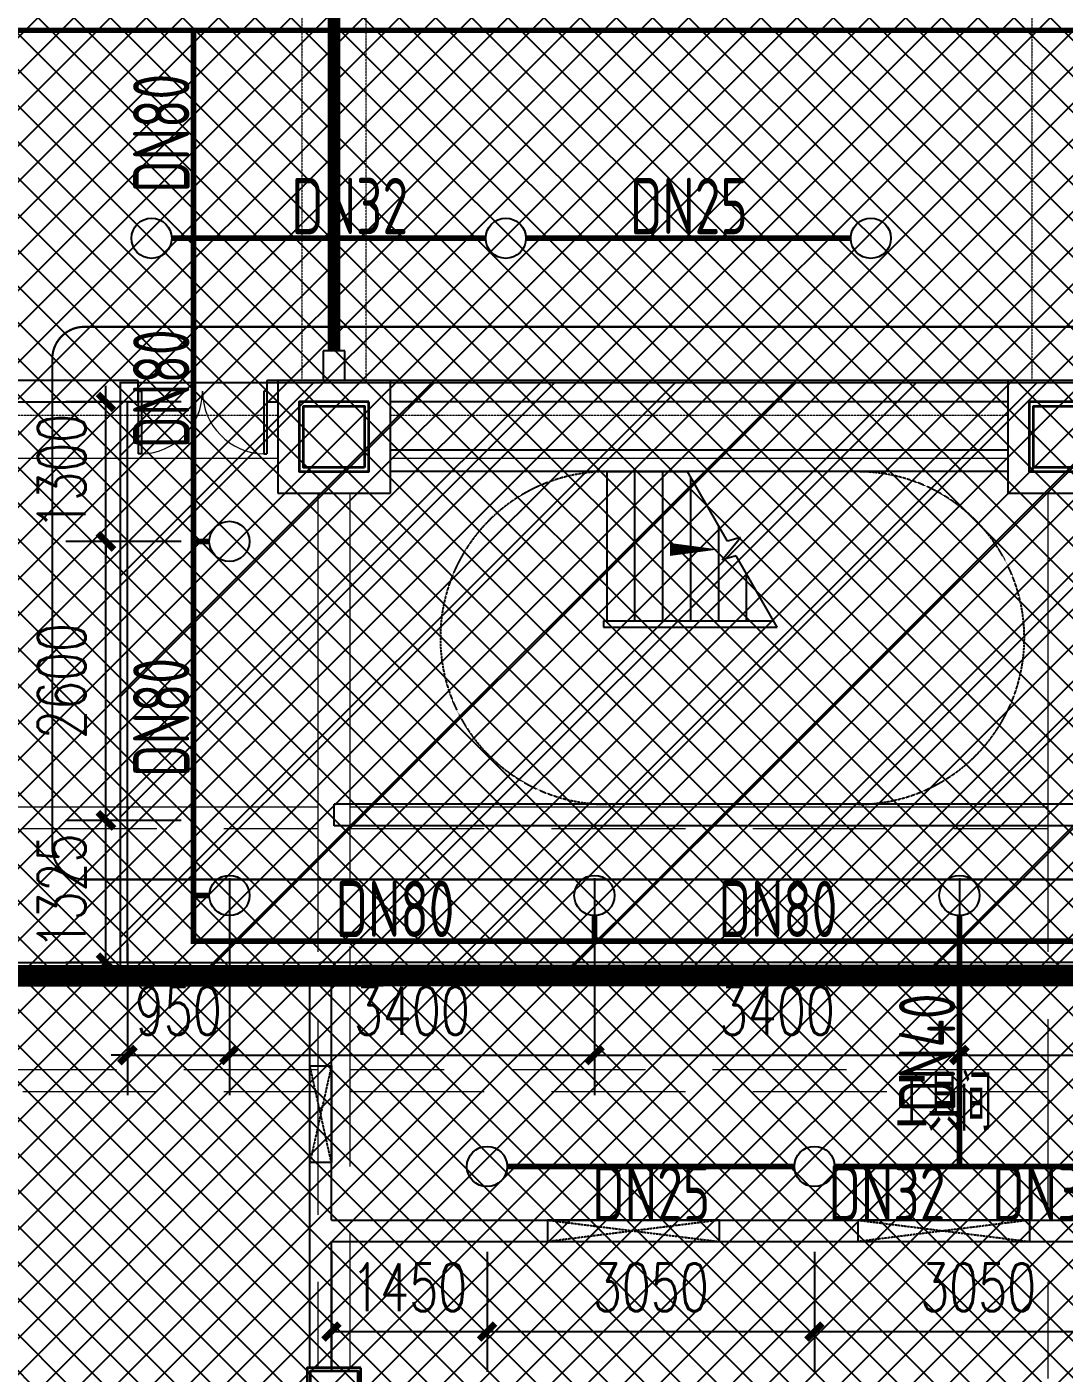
# Model space of a CAD drawing. Extents: x 6824721 to 16538177, y 2478193 to 6665639.
# Drawn here: x 8757203 to 8766864, y 2927976 to 2940521 of the extents above; entities that cross this region are included whole.
import ezdxf

# ---------------------------------------------------------------- set-up
doc = ezdxf.new("R2010")
doc.units = 0
doc.header["$LTSCALE"] = 10
for name, pattern in [('__DASH', [0.35, 0.25, -0.1]), ('CONTINOUS', [0]), ('DASH', [0.35, 0.25, -0.1]), ('短虚线', [187.5, 125, -62.5])]:
    doc.linetypes.add(name, pattern=pattern)
for name, color, linetype in [('0-wo', 8, 'Continuous'), ('S-梁-实线', 4, 'CONTINOUS'), ('S-梁-虚线', 4, 'DASH'), ('W-EQUIP_喷头', 7, 'Continuous'), ('W-PIPE-喷淋中', 6, 'Continuous'), ('W-TEXT_喷淋', 7, 'Continuous'), ('W-TWT_DIM', 3, 'Continuous'), ('WALL', 9, 'Continuous'), ('画水辅助', 6, 'Continuous')]:
    doc.layers.add(name, color=color, linetype=linetype)
doc.layers.add('钢梁', color=141, linetype='Continuous', lineweight=18)
doc.styles.add('8B2_02', font='tssdeng.shx', dxfattribs={"width": 0.7, "bigfont": 'TSSDCHN.shx'})
doc.styles.add('_TCH_DIM_T3', font='SIMPLEX', dxfattribs={"width": 0.705882, "bigfont": 'GBCBIG'})
doc.dimstyles.new('_TWT_ARCH&&150', dxfattribs={"dimtxt": 446.25, "dimasz": 150, "dimexe": 375, "dimexo": 450, "dimgap": 189.375, "dimtad": 1, "dimdec": 0, "dimzin": 0, "dimdsep": 46, "dimtxsty": '_TCH_DIM_T3', "dimblk": 'ARCHTICK', "dimcen": 0.09, "dimclrt": 7, "dimazin": 2, "dimtfac": 1, "dimtdec": 0, "dimtix": 1, "dimtmove": 2, "dimatfit": 3, "dimfxl": 0, "dimtolj": 1, "dimtzin": 0, "dimarcsym": 0})

# ---------------------------------------------------------------- blocks, each defined once
blk = doc.blocks.new('A$C405108C4')
at = {"color": 252, "linetype": 'DASH'}
for points in [[(51475, -13312), (51275, -14212)], [(51475, -14212), (51275, -13312)], [(53489, -14750), (55089, -14950)], [(55089, -14750), (53489, -14950)]]:
    blk.add_lwpolyline(points, dxfattribs=at)
at = {"color": 252, "linetype": 'DASH', "elevation": 2600}
for points in [[(56379, -14750), (57980, -14950)], [(57980, -14750), (56379, -14950)]]:
    blk.add_lwpolyline(points, dxfattribs=at)
at = {"layer": '画水辅助', "color": 4}
for points in [[(51275, -13312), (51475, -13312), (51475, -14212), (51275, -14212)], [(53489, -14950), (55089, -14950), (55089, -14750), (53489, -14750)]]:
    blk.add_lwpolyline(points, close=True, dxfattribs=at)
at = {"layer": '画水辅助', "color": 4, "elevation": 2600}
blk.add_lwpolyline([(56379, -14950), (57980, -14950), (57980, -14750), (56379, -14750)], close=True, dxfattribs=at)
blk = doc.blocks.new('$DorLib2D$00000213')
at = {"color": 0, "linetype": 'DASH', "const_width": 0.02}
blk.add_lwpolyline([(0.5, 0), (-0.5, 0)], dxfattribs=at)
blk = doc.blocks.new('$DorLib2D$00000002')
for p, q in [((-0.5, 0), (-0.5, 0.4875)), ((-0.475, 0.4875), (-0.5, 0.4875)), ((-0.475, 0), (-0.475, 0.4875)), ((0.475, 0), (0.475, 0.4875)), ((0.475, 0.4875), (0.5, 0.4875)), ((0.5, 0), (0.5, 0.4875)), ((-0.5, 0), (-0.475, 0)), ((0.5, 0), (0.475, 0))]:
    blk.add_line(p, q)
at = {"lineweight": 13}
for centre, start, end in [((-0.4875, 0), 0, 88.53072), ((0.4875, 0), 91.46928, 180)]:
    blk.add_arc(centre, 0.4875, start, end, dxfattribs=at)
blk = doc.blocks.new('jkytk')
h = blk.add_hatch()
h.set_pattern_fill('ANSI31', color=252, scale=500)
h.set_pattern_definition([(45, (8493122.4, 3120586.9), (-561.266, 561.266), [])])
h.paths.add_polyline_path([(8452689, 2945852), (8452689, 2940323), (8471039, 2940323), (8471039, 2941802), (8461939, 2941802), (8461939, 2945852)])
at = {"color": 1, "const_width": 20}
blk.add_lwpolyline([(8452689, 2945852), (8452689, 2940323), (8471039, 2940323), (8471039, 2941802), (8461939, 2941802), (8461939, 2945852), (8452689, 2945852)], dxfattribs=at)
at = {"layer": 'WALL', "color": 1, "const_width": 200}
for points in [[(8509914, 2927380), (8466214, 2927327), (8466214, 2940327), (8455039, 2940327), (8455039, 2940323), (8450939, 2940323), (8450939, 2940323), (8448239, 2940323), (8448239, 2940323), (8431489, 2940323), (8431489, 2936327), (8419189, 2936327), (8419189, 2936327), (8414589, 2936327), (8414589, 2936327), (8397664, 2936327), (8397664, 2958073), (8406689, 2958073), (8406689, 3040302)], [(8463239, 2891152), (8463239, 2900452), (8461422, 2900452), (8461422, 2902957), (8466214, 2902957), (8466214, 2940327), (8431489, 2940323)]]:
    blk.add_lwpolyline(points, dxfattribs=at)
blk = doc.blocks.new('LIANGMOBAN')
at = {"layer": 'S-梁-实线', "lineweight": 18}
for p, q in [((1884316, 222528), (1890066, 222528)), ((1891116, 222528), (1896866, 222528))]:
    blk.add_line(p, q, dxfattribs=at)
at = {"layer": 'S-梁-虚线', "color": 8, "lineweight": 18}
for p, q in [((1890291, 229878), (1890291, 223253)), ((1890891, 223253), (1890891, 229878)), ((1897091, 229878), (1897091, 223253)), ((1890066, 222928), (1884316, 222928)), ((1896866, 222928), (1891116, 222928))]:
    blk.add_line(p, q, dxfattribs=at)
at = {"layer": '钢梁', "color": 8, "lineweight": 18}
for p, q in [((1890441, 222203), (1890441, 219179)), ((1890741, 219179), (1890741, 222203)), ((1897241, 222203), (1897241, 219179)), ((1890441, 219278), (1883941, 219278)), ((1897241, 219278), (1890741, 219278))]:
    blk.add_line(p, q, dxfattribs=at)
at = {"layer": '钢梁', "color": 8, "linetype": '短虚线', "lineweight": 18}
for p, q in [((1890441, 219178), (1890441, 216728)), ((1890741, 216728), (1890741, 219178)), ((1897241, 219178), (1897241, 216728)), ((1883941, 219078), (1890441, 219078)), ((1890741, 219078), (1897241, 219078)), ((1890441, 216828), (1883941, 216828)), ((1897241, 216828), (1890741, 216828)), ((1890441, 216728), (1890441, 214053)), ((1890741, 214053), (1890741, 216728)), ((1897241, 216728), (1897241, 213953)), ((1883941, 216628), (1890441, 216628)), ((1890741, 216628), (1897241, 216628))]:
    blk.add_line(p, q, dxfattribs=at)
blk = doc.blocks.new('_ArchTick')
at = {"color": 0, "linetype": 'ByBlock', "const_width": 0.4}
blk.add_lwpolyline([(-0.5, -0.5), (0.5, 0.5)], dxfattribs=at)
blk = doc.blocks.new('*D732')
at = {"layer": 'Defpoints', "color": 0, "transparency": 16777216}
for p in [(8760039, 2929556), (8761489, 2929556), (8761489, 2928363)]:
    blk.add_point(p, dxfattribs=at)
at = {"layer": 'W-TWT_DIM', "color": 0, "lineweight": -2, "transparency": 16777216}
for p, q in [((8760039, 2929106), (8760039, 2927988)), ((8761489, 2929106), (8761489, 2927988)), ((8760039, 2928363), (8761489, 2928363))]:
    blk.add_line(p, q, dxfattribs=at)
at = {"layer": 'W-TWT_DIM', "color": 0, "lineweight": -2, "transparency": 16777216, "xscale": 150, "yscale": 150, "zscale": 150, "rotation": 180}
blk.add_blockref('_ArchTick', (8760039, 2928363), dxfattribs=at)
at = {"layer": 'W-TWT_DIM', "color": 0, "lineweight": -2, "transparency": 16777216, "xscale": 150, "yscale": 150, "zscale": 150}
blk.add_blockref('_ArchTick', (8761489, 2928363), dxfattribs=at)
at = {"layer": 'W-TWT_DIM', "color": 7, "transparency": 16777216, "insert": (8760764, 2928776), "char_height": 446.2, "attachment_point": 5, "style": '_TCH_DIM_T3'}
blk.add_mtext('\\A1;1450', dxfattribs=at)
blk = doc.blocks.new('*D733')
at = {"layer": 'Defpoints', "color": 0, "transparency": 16777216}
for p in [(8761489, 2929556), (8764539, 2929556), (8764539, 2928363)]:
    blk.add_point(p, dxfattribs=at)
at = {"layer": 'W-TWT_DIM', "color": 0, "lineweight": -2, "transparency": 16777216}
for p, q in [((8761489, 2929106), (8761489, 2927988)), ((8764539, 2929106), (8764539, 2927988)), ((8761489, 2928363), (8764539, 2928363))]:
    blk.add_line(p, q, dxfattribs=at)
at = {"layer": 'W-TWT_DIM', "color": 0, "lineweight": -2, "transparency": 16777216, "xscale": 150, "yscale": 150, "zscale": 150, "rotation": 180}
blk.add_blockref('_ArchTick', (8761489, 2928363), dxfattribs=at)
at = {"layer": 'W-TWT_DIM', "color": 0, "lineweight": -2, "transparency": 16777216, "xscale": 150, "yscale": 150, "zscale": 150}
blk.add_blockref('_ArchTick', (8764539, 2928363), dxfattribs=at)
at = {"layer": 'W-TWT_DIM', "color": 7, "transparency": 16777216, "insert": (8763014, 2928776), "char_height": 446.2, "attachment_point": 5, "style": '_TCH_DIM_T3'}
blk.add_mtext('\\A1;3050', dxfattribs=at)
blk = doc.blocks.new('*D734')
at = {"layer": 'Defpoints', "color": 0, "transparency": 16777216}
for p in [(8764539, 2929556), (8767589, 2929556), (8767589, 2928363)]:
    blk.add_point(p, dxfattribs=at)
at = {"layer": 'W-TWT_DIM', "color": 0, "lineweight": -2, "transparency": 16777216}
for p, q in [((8764539, 2929106), (8764539, 2927988)), ((8767589, 2929106), (8767589, 2927988)), ((8764539, 2928363), (8767589, 2928363))]:
    blk.add_line(p, q, dxfattribs=at)
at = {"layer": 'W-TWT_DIM', "color": 0, "lineweight": -2, "transparency": 16777216, "xscale": 150, "yscale": 150, "zscale": 150, "rotation": 180}
blk.add_blockref('_ArchTick', (8764539, 2928363), dxfattribs=at)
at = {"layer": 'W-TWT_DIM', "color": 0, "lineweight": -2, "transparency": 16777216, "xscale": 150, "yscale": 150, "zscale": 150}
blk.add_blockref('_ArchTick', (8767589, 2928363), dxfattribs=at)
at = {"layer": 'W-TWT_DIM', "color": 7, "transparency": 16777216, "insert": (8766064, 2928776), "char_height": 446.2, "attachment_point": 5, "style": '_TCH_DIM_T3'}
blk.add_mtext('\\A1;3050', dxfattribs=at)
blk = doc.blocks.new('*D889')
at = {"layer": 'Defpoints', "color": 0, "transparency": 16777216}
for p in [(8759089, 2933039), (8762489, 2933039), (8762489, 2930940)]:
    blk.add_point(p, dxfattribs=at)
at = {"layer": 'W-TWT_DIM', "color": 0, "lineweight": -2, "transparency": 16777216}
for p, q in [((8759089, 2932589), (8759089, 2930565)), ((8762489, 2932589), (8762489, 2930565)), ((8759089, 2930940), (8762489, 2930940))]:
    blk.add_line(p, q, dxfattribs=at)
at = {"layer": 'W-TWT_DIM', "color": 0, "lineweight": -2, "transparency": 16777216, "xscale": 150, "yscale": 150, "zscale": 150, "rotation": 180}
blk.add_blockref('_ArchTick', (8759089, 2930940), dxfattribs=at)
at = {"layer": 'W-TWT_DIM', "color": 0, "lineweight": -2, "transparency": 16777216, "xscale": 150, "yscale": 150, "zscale": 150}
blk.add_blockref('_ArchTick', (8762489, 2930940), dxfattribs=at)
at = {"layer": 'W-TWT_DIM', "color": 7, "transparency": 16777216, "insert": (8760789, 2931353), "char_height": 446.2, "attachment_point": 5, "style": '_TCH_DIM_T3'}
blk.add_mtext('\\A1;3400', dxfattribs=at)
blk = doc.blocks.new('*D890')
at = {"layer": 'Defpoints', "color": 0, "transparency": 16777216}
for p in [(8762489, 2933039), (8765889, 2933039), (8765889, 2930940)]:
    blk.add_point(p, dxfattribs=at)
at = {"layer": 'W-TWT_DIM', "color": 0, "lineweight": -2, "transparency": 16777216}
for p, q in [((8762489, 2932589), (8762489, 2930565)), ((8765889, 2932589), (8765889, 2930565)), ((8762489, 2930940), (8765889, 2930940))]:
    blk.add_line(p, q, dxfattribs=at)
at = {"layer": 'W-TWT_DIM', "color": 0, "lineweight": -2, "transparency": 16777216, "xscale": 150, "yscale": 150, "zscale": 150, "rotation": 180}
blk.add_blockref('_ArchTick', (8762489, 2930940), dxfattribs=at)
at = {"layer": 'W-TWT_DIM', "color": 0, "lineweight": -2, "transparency": 16777216, "xscale": 150, "yscale": 150, "zscale": 150}
blk.add_blockref('_ArchTick', (8765889, 2930940), dxfattribs=at)
at = {"layer": 'W-TWT_DIM', "color": 7, "transparency": 16777216, "insert": (8764189, 2931353), "char_height": 446.2, "attachment_point": 5, "style": '_TCH_DIM_T3'}
blk.add_mtext('\\A1;3400', dxfattribs=at)
blk = doc.blocks.new('*D891')
at = {"layer": 'Defpoints', "color": 0, "transparency": 16777216}
for p in [(8765889, 2933039), (8769289, 2933039), (8769289, 2930940)]:
    blk.add_point(p, dxfattribs=at)
at = {"layer": 'W-TWT_DIM', "color": 0, "lineweight": -2, "transparency": 16777216}
for p, q in [((8765889, 2932589), (8765889, 2930565)), ((8769289, 2932589), (8769289, 2930565)), ((8765889, 2930940), (8769289, 2930940))]:
    blk.add_line(p, q, dxfattribs=at)
at = {"layer": 'W-TWT_DIM', "color": 0, "lineweight": -2, "transparency": 16777216, "xscale": 150, "yscale": 150, "zscale": 150, "rotation": 180}
blk.add_blockref('_ArchTick', (8765889, 2930940), dxfattribs=at)
at = {"layer": 'W-TWT_DIM', "color": 0, "lineweight": -2, "transparency": 16777216, "xscale": 150, "yscale": 150, "zscale": 150}
blk.add_blockref('_ArchTick', (8769289, 2930940), dxfattribs=at)
at = {"layer": 'W-TWT_DIM', "color": 7, "transparency": 16777216, "insert": (8767589, 2931353), "char_height": 446.2, "attachment_point": 5, "style": '_TCH_DIM_T3'}
blk.add_mtext('\\A1;3400', dxfattribs=at)
blk = doc.blocks.new('*D996')
at = {"layer": 'Defpoints', "color": 0, "transparency": 16777216}
for p in [(8757939, 2933126), (8759089, 2933126), (8759089, 2931801)]:
    blk.add_point(p, dxfattribs=at)
at = {"layer": 'W-TWT_DIM', "color": 0, "lineweight": -2, "transparency": 16777216}
for p, q in [((8757939, 2933126), (8757939, 2933276)), ((8758639, 2933126), (8757564, 2933126)), ((8757939, 2931801), (8757939, 2933126)), ((8758639, 2931801), (8757564, 2931801)), ((8757939, 2931801), (8757939, 2931651))]:
    blk.add_line(p, q, dxfattribs=at)
at = {"layer": 'W-TWT_DIM', "color": 0, "lineweight": -2, "transparency": 16777216, "xscale": 150, "yscale": 150, "zscale": 150}
for p, rotation in [((8757939, 2933126), 270), ((8757939, 2931801), 90)]:
    blk.add_blockref('_ArchTick', p, dxfattribs=dict(at, rotation=rotation))
at = {"layer": 'W-TWT_DIM', "color": 7, "transparency": 16777216, "insert": (8757527, 2932464), "char_height": 446.2, "attachment_point": 5, "rotation": 90, "style": '_TCH_DIM_T3'}
blk.add_mtext('\\A1;1325', dxfattribs=at)
blk = doc.blocks.new('*D997')
at = {"layer": 'Defpoints', "color": 0, "transparency": 16777216}
for p in [(8757939, 2935726), (8759089, 2935726), (8759089, 2933126)]:
    blk.add_point(p, dxfattribs=at)
at = {"layer": 'W-TWT_DIM', "color": 0, "lineweight": -2, "transparency": 16777216}
for p, q in [((8758639, 2935726), (8757564, 2935726)), ((8757939, 2933126), (8757939, 2935726)), ((8758639, 2933126), (8757564, 2933126))]:
    blk.add_line(p, q, dxfattribs=at)
at = {"layer": 'W-TWT_DIM', "color": 0, "lineweight": -2, "transparency": 16777216, "xscale": 150, "yscale": 150, "zscale": 150}
for p, rotation in [((8757939, 2935726), 90), ((8757939, 2933126), 270)]:
    blk.add_blockref('_ArchTick', p, dxfattribs=dict(at, rotation=rotation))
at = {"layer": 'W-TWT_DIM', "color": 7, "transparency": 16777216, "insert": (8757527, 2934426), "char_height": 446.2, "attachment_point": 5, "rotation": 90, "style": '_TCH_DIM_T3'}
blk.add_mtext('\\A1;2600', dxfattribs=at)
blk = doc.blocks.new('*D998')
at = {"layer": 'Defpoints', "color": 0, "transparency": 16777216}
for p in [(8757939, 2937026), (8759089, 2937026), (8759089, 2935726)]:
    blk.add_point(p, dxfattribs=at)
at = {"layer": 'W-TWT_DIM', "color": 0, "lineweight": -2, "transparency": 16777216}
for p, q in [((8757939, 2937026), (8757939, 2937176)), ((8758639, 2937026), (8757564, 2937026)), ((8757939, 2935726), (8757939, 2937026)), ((8758639, 2935726), (8757564, 2935726)), ((8757939, 2935726), (8757939, 2935576))]:
    blk.add_line(p, q, dxfattribs=at)
at = {"layer": 'W-TWT_DIM', "color": 0, "lineweight": -2, "transparency": 16777216, "xscale": 150, "yscale": 150, "zscale": 150}
for p, rotation in [((8757939, 2937026), 270), ((8757939, 2935726), 90)]:
    blk.add_blockref('_ArchTick', p, dxfattribs=dict(at, rotation=rotation))
at = {"layer": 'W-TWT_DIM', "color": 7, "transparency": 16777216, "insert": (8757527, 2936376), "char_height": 446.2, "attachment_point": 5, "rotation": 90, "style": '_TCH_DIM_T3'}
blk.add_mtext('\\A1;1300', dxfattribs=at)
blk = doc.blocks.new('*D999')
at = {"layer": 'Defpoints', "color": 0, "transparency": 16777216}
for p in [(8758139, 2932426), (8759089, 2932426), (8759089, 2930940)]:
    blk.add_point(p, dxfattribs=at)
at = {"layer": 'W-TWT_DIM', "color": 0, "lineweight": -2, "transparency": 16777216}
for p, q in [((8758139, 2931976), (8758139, 2930565)), ((8759089, 2931976), (8759089, 2930565)), ((8758139, 2930940), (8757989, 2930940)), ((8758139, 2930940), (8759089, 2930940)), ((8759089, 2930940), (8759239, 2930940))]:
    blk.add_line(p, q, dxfattribs=at)
at = {"layer": 'W-TWT_DIM', "color": 0, "lineweight": -2, "transparency": 16777216, "xscale": 150, "yscale": 150, "zscale": 150}
blk.add_blockref('_ArchTick', (8758139, 2930940), dxfattribs=at)
at = {"layer": 'W-TWT_DIM', "color": 0, "lineweight": -2, "transparency": 16777216, "xscale": 150, "yscale": 150, "zscale": 150, "rotation": 180}
blk.add_blockref('_ArchTick', (8759089, 2930940), dxfattribs=at)
at = {"layer": 'W-TWT_DIM', "color": 7, "transparency": 16777216, "insert": (8758614, 2931353), "char_height": 446.2, "attachment_point": 5, "style": '_TCH_DIM_T3'}
blk.add_mtext('\\A1;950', dxfattribs=at)
blk = doc.blocks.new('$TwtSys$00000125')
blk.add_circle((0, 0, 0), 1)

msp = doc.modelspace()

# ---------------------------------------------------------------- hatches: boundary and pattern name
h = msp.add_hatch()
h.set_pattern_fill('ANSI37', color=8, scale=150)
h.set_pattern_definition([(45, (8303016.86, 2710265.2), (-168.3798, 168.3798), []), (135, (8303016.86, 2710265.2), (-168.3798, -168.3798), [])])
h.paths.add_polyline_path([(8824414.1, 2949451.5), (8824414.1, 2935151.5), (8842714.1, 2935151.5), (8842714.1, 2879526.5), (8827964.1, 2879526.5), (8827964.1, 2881476.5), (8830839.1, 2881476.5), (8830939.1, 2886876.5), (8804334.6, 2886876.5), (8804142.3, 2820149.7), (8833564.1, 2820152.3), (8833564.1, 2817714.5), (8841204.8, 2810768), (8839163.9, 2808501.4), (8843102.6, 2804955), (8820829.2, 2780217.9), (8820829.2, 2770055.4), (8785124.6, 2730401.5), (8708264.1, 2730401.5), (8708264.1, 2736351.5), (8695014.1, 2750701.5), (8695014.1, 2775001.5), (8703014.1, 2775002.8), (8703014.1, 2949451.5), (8712039.3, 2949451.5)])
at = {"layer": 'W-PIPE-喷淋中'}
for points in [[(8758755, 2932001.5), (8758755, 2931975.2), (8758728.7, 2931975.2)], [(8758755, 2932001.5), (8758728.7, 2932001.5), (8758728.7, 2931975.2)]]:
    msp.add_hatch(color=256, dxfattribs=at).paths.add_polyline_path(points)

# ---------------------------------------------------------------- linework, layer by layer
at = {"layer": '0-wo', "color": 8}
for p, q in [((8760164.1, 2937501.5), (8759964.1, 2937501.5)), ((8759964.1, 2937501.5), (8759964.1, 2937226.5)), ((8760164.1, 2937226.5), (8760164.1, 2937501.5)), ((8758039.1, 2937226.5), (8754989.1, 2937226.5)), ((8758239.1, 2937226.5), (8758039.1, 2937226.5)), ((8758239.1, 2937026.5), (8758239.1, 2937226.5)), ((8759539.1, 2937226.5), (8759439.1, 2937226.5)), ((8759439.1, 2937226.5), (8759439.1, 2937026.5)), ((8760589.1, 2937226.5), (8759539.1, 2937226.5)), ((8759539.1, 2937226.5), (8759539.1, 2936176.5)), ((8760589.1, 2937226.5), (8759539.1, 2937226.5)), ((8759539.1, 2937226.5), (8759539.1, 2936176.5)), ((8760589.1, 2936176.5), (8760589.1, 2937226.5)), ((8766339.1, 2937226.5), (8760589.1, 2937226.5)), ((8760589.1, 2936176.5), (8760589.1, 2937226.5)), ((8767389.1, 2937226.5), (8766339.1, 2937226.5)), ((8766339.1, 2937226.5), (8766339.1, 2936176.5)), ((8767389.1, 2937226.5), (8766339.1, 2937226.5)), ((8766339.1, 2937226.5), (8766339.1, 2936176.5)), ((8754989.1, 2937026.5), (8757939.1, 2937026.5)), ((8757939.1, 2931801.5), (8757939.1, 2937026.5)), ((8758139.1, 2931801.5), (8758139.1, 2937026.5)), ((8758139.1, 2937026.5), (8758239.1, 2937026.5)), ((8759439.1, 2937026.5), (8759539.1, 2937026.5)), ((8766339.1, 2937026.5), (8760589.1, 2937026.5)), ((8766339.1, 2936576.5), (8760589.1, 2936576.5)), ((8766339.1, 2936376.5), (8760589.1, 2936376.5)), ((8762604.1, 2936376.5), (8763355.5, 2936376.5)), ((8762604.1, 2936376.5), (8762604.1, 2934986.5)), ((8762864.1, 2936376.5), (8762864.1, 2934986.5)), ((8763124.1, 2936376.5), (8763124.1, 2934986.5)), ((8763729.2, 2935729.3), (8763355.5, 2936376.5)), ((8763384.1, 2936327), (8763384.1, 2934986.5)), ((8759539.1, 2936176.5), (8760589.1, 2936176.5)), ((8759539.1, 2936176.5), (8760589.1, 2936176.5)), ((8766339.1, 2936176.5), (8767389.1, 2936176.5)), ((8766339.1, 2936176.5), (8767389.1, 2936176.5)), ((8763644.1, 2935876.6), (8763644.1, 2934986.5)), ((8763678.6, 2935556), (8763851.5, 2935762.1)), ((8763851.5, 2935762.1), (8763729.2, 2935729.3)), ((8763809, 2935591), (8763678.6, 2935556)), ((8764192.7, 2934926.5), (8763809, 2935591)), ((8763904.1, 2935426.3), (8763904.1, 2934986.5)), ((8762574.1, 2934986.5), (8764158, 2934986.5)), ((8762574.1, 2934986.5), (8762574.1, 2934926.5)), ((8762574.1, 2934926.5), (8764192.7, 2934926.5)), ((8762604.1, 2934926.5), (8764192.7, 2934926.5)), ((8767189.1, 2933276.5), (8760064.1, 2933276.5)), ((8760064.1, 2933076.5), (8760064.1, 2933276.5)), ((8767289.1, 2933076.5), (8760064.1, 2933076.5)), ((8753364.1, 2931801.5), (8757939.1, 2931801.5)), ((8758139.1, 2931801.5), (8759939.1, 2931801.5)), ((8771564.1, 2931801.5), (8759939.1, 2931801.5)), ((8753364.1, 2931601.5), (8758039.1, 2931601.5)), ((8758039.1, 2931601.5), (8759839.1, 2931601.5)), ((8759839.1, 2929301.5), (8759839.1, 2931601.5)), ((8771464.1, 2931601.5), (8760039.1, 2931601.5)), ((8760039.1, 2929401.5), (8760039.1, 2931601.5)), ((8760039.1, 2929401.5), (8771464.1, 2929401.5)), ((8759839.1, 2928026.5), (8759839.1, 2929301.5)), ((8760039.1, 2929201.5), (8771464.1, 2929201.5)), ((8760039.1, 2928026.5), (8760039.1, 2929201.5)), ((8760314.1, 2928026.5), (8759814.1, 2928026.5)), ((8759814.1, 2928026.5), (8759814.1, 2927376.5)), ((8760314.1, 2927376.5), (8760314.1, 2928026.5))]:
    msp.add_line(p, q, dxfattribs=at)
at = {"layer": '0-wo', "color": 8, "linetype": '__DASH', "ltscale": 1.5}
msp.add_lwpolyline([(8880089.1, 2937489), (8880089.1, 2892651.5, 0.4142136), (8883089.1, 2889651.5), (8894639.1, 2889651.5, 0.4142136), (8897639.1, 2892651.5), (8897639.1, 2937489, 0.4142136), (8894639.1, 2940489), (8714789.1, 2940489, 0.4142136), (8711789.1, 2937489), (8711789.1, 2879751.5, 0.4142136), (8714789.1, 2876751.5), (8724989.1, 2876751.5)], format="xyb", dxfattribs=at)
at = {"layer": '0-wo', "color": 8, "linetype": 'DASH', "const_width": 20}
msp.add_lwpolyline([(8767589.1, 2932576.5), (8757739.1, 2932576.5, -0.4142136), (8757439.1, 2932876.5), (8757439.1, 2937426.5, -0.4142136), (8757739.1, 2937726.5), (8767589.1, 2937726.5, -0.4142136), (8767889.1, 2937426.5), (8767889.1, 2932876.5, -0.4142136)], format="xyb", close=True, dxfattribs=at)
at = {"layer": '0-wo', "color": 8, "lineweight": 35}
for points in [[(8760389.1, 2937026.5), (8759739.1, 2937026.5), (8759739.1, 2936376.5), (8760389.1, 2936376.5)], [(8767189.1, 2937026.5), (8766539.1, 2937026.5), (8766539.1, 2936376.5), (8767189.1, 2936376.5)], [(8760349.1, 2936416.5), (8759779.1, 2936416.5), (8759779.1, 2936986.5), (8760349.1, 2936986.5)], [(8767149.1, 2936416.5), (8766579.1, 2936416.5), (8766579.1, 2936986.5), (8767149.1, 2936986.5)], [(8760314.1, 2928026.5), (8759814.1, 2928026.5), (8759814.1, 2927376.5), (8760314.1, 2927376.5)], [(8760284.1, 2927406.5), (8759844.1, 2927406.5), (8759844.1, 2927996.5), (8760284.1, 2927996.5)]]:
    msp.add_lwpolyline(points, close=True, dxfattribs=at)
at = {"layer": '0-wo', "color": 8}
msp.add_lwpolyline([(8762474.1, 2935651.5, 0, 0, 0), (8763644.1, 2935651.5, 0, 120, 0), (8763194.1, 2935651.5, 0, 0, 0)], format="xyseb", dxfattribs=at)
at = {"layer": '0-wo', "color": 8, "linetype": 'DASH'}
for centre, start, end in [((8762604.1, 2934826.5), 90, 270), ((8764944.1, 2934826.5), 270, 90)]:
    msp.add_arc(centre, 1550, start, end, dxfattribs=at)
at = {"layer": 'W-PIPE-喷淋中', "ltscale": 1.5, "const_width": 52.5}
for points in [[(8749964.1, 2940489), (8758755, 2940489)], [(8758755, 2940489), (8758755, 2938551.5)], [(8758755, 2940489), (8791323.9, 2940489)], [(8758551.6, 2938551.5), (8758755, 2938551.5)], [(8758755, 2938551.5), (8761476.6, 2938551.5)], [(8758755, 2938551.5), (8758755, 2935726.5)], [(8761851.6, 2938551.5), (8764876.6, 2938551.5)], [(8758901.6, 2935726.5), (8758755, 2935726.5)], [(8758755, 2935726.5), (8758755, 2932426.5)], [(8758901.6, 2932426.5), (8758755, 2932426.5)], [(8758755, 2932426.5), (8758755, 2932001.5)], [(8762489.1, 2932239), (8762489.1, 2932001.5)], [(8765889.1, 2932239), (8765889.1, 2932001.5)], [(8758755, 2932001.5), (8762489.1, 2932001.5)], [(8762489.1, 2932001.5), (8765889.1, 2932001.5)], [(8765889.1, 2932001.5), (8769289.1, 2932001.5)], [(8765889.1, 2932001.5), (8765889.1, 2929901.5)], [(8761676.6, 2929901.5), (8764351.6, 2929901.5)], [(8764726.6, 2929901.5), (8765889.1, 2929901.5)], [(8765889.1, 2929901.5), (8767401.6, 2929901.5)]]:
    msp.add_lwpolyline(points, dxfattribs=at)

# ---------------------------------------------------------------- block references
msp.add_blockref('jkytk', (305383.7, -8645.8))
at = {"layer": '0-wo', "color": 8}
msp.add_blockref('A$C405108C4', (8708564.1, 2944151.5), dxfattribs=at)
at = {"layer": '0-wo', "color": 8, "zscale": 200}
for name, p, xscale, yscale, rotation in [('$DorLib2D$00000213', (8760064.1, 2940476.5), 5950, 5950, 90), ('$DorLib2D$00000002', (8758839.1, 2937126.5), 1200, 1200, 180.0000000000024)]:
    msp.add_blockref(name, p, dxfattribs=dict(at, xscale=xscale, yscale=yscale, rotation=rotation))
at = {"layer": 'W-EQUIP_喷头', "xscale": 187.5, "yscale": 187.5, "zscale": 187.5}
for p in [(8758364.1, 2938551.5), (8761664.1, 2938551.5), (8765064.1, 2938551.5), (8759089.1, 2935726.5), (8759089.1, 2932426.5), (8762489.1, 2932426.5), (8765889.1, 2932426.5), (8761489.1, 2929901.5), (8764539.1, 2929901.5)]:
    msp.add_blockref('$TwtSys$00000125', p, dxfattribs=at)
at = {"layer": '钢梁', "color": 6}
msp.add_blockref('LIANGMOBAN', (6869472.7, 2713973), dxfattribs=at)

# ---------------------------------------------------------------- texts
at = {"layer": '0-wo', "color": 6, "style": '8B2_02', "width": 0.6}
msp.add_text('工具间', height=525, dxfattribs=at).set_placement((8765296.7, 2930235.5))
at = {"layer": 'W-TEXT_喷淋', "style": '8B2_02', "width": 0.7}
for s, p in [('DN80', (8758717.5, 2938976)), ('DN80', (8758717.5, 2936594.8)), ('DN80', (8758717.5, 2933532.3)), ('DN40', (8765851.6, 2930407.3))]:
    msp.add_text(s, height=525, rotation=90, dxfattribs=at).set_placement(p)
for s, p in [('DN32', (8759665.3, 2938589)), ('DN25', (8762819.9, 2938589)), ('DN80', (8760077.8, 2932039)), ('DN80', (8763644.9, 2932039)), ('DN25', (8762469.9, 2929390.4)), ('DN32', (8764669.9, 2929390.4)), ('DN32', (8766194.9, 2929390.4))]:
    msp.add_text(s, height=525, dxfattribs=at).set_placement(p)

# ---------------------------------------------------------------- dimensions: what is measured, and where the dimension line sits
at = {"layer": 'W-TWT_DIM'}
for p1, p2, distance, picture, middle in [((8759089.1, 2935726.5), (8759089.1, 2937026.5), 1150, '*D998', (8757526.6, 2936376.5)), ((8759089.1, 2933126.5), (8759089.1, 2935726.5), 1150, '*D997', (8757526.6, 2934426.5)), ((8759089.1, 2931801.5), (8759089.1, 2933126.5), 1150, '*D996', (8757526.6, 2932464)), ((8759089.1, 2933039), (8762489.1, 2933039), -2098.7, '*D889', (8760789.1, 2931352.8)), ((8762489.1, 2933039), (8765889.1, 2933039), -2098.7, '*D890', (8764189.1, 2931352.8)), ((8765889.1, 2933039), (8769289.1, 2933039), -2098.7, '*D891', (8767589.1, 2931352.8)), ((8758139.1, 2932426.5), (8759089.1, 2932426.5), -1486.2, '*D999', (8758614.1, 2931352.8)), ((8760039.1, 2929555.9), (8761489.1, 2929555.9), -1192.7, '*D732', (8760764.1, 2928775.8)), ((8761489.1, 2929555.9), (8764539.1, 2929555.9), -1192.7, '*D733', (8763014.1, 2928775.8)), ((8764539.1, 2929555.9), (8767589.1, 2929555.9), -1192.7, '*D734', (8766064.1, 2928775.8))]:
    dim = msp.add_aligned_dim(p1=p1, p2=p2, distance=distance, dimstyle='_TWT_ARCH&&150', dxfattribs=at)
    dim.commit()
    dim.dimension.update_dxf_attribs({"geometry": picture, "text_midpoint": middle})

doc.saveas('drawing.dxf')
